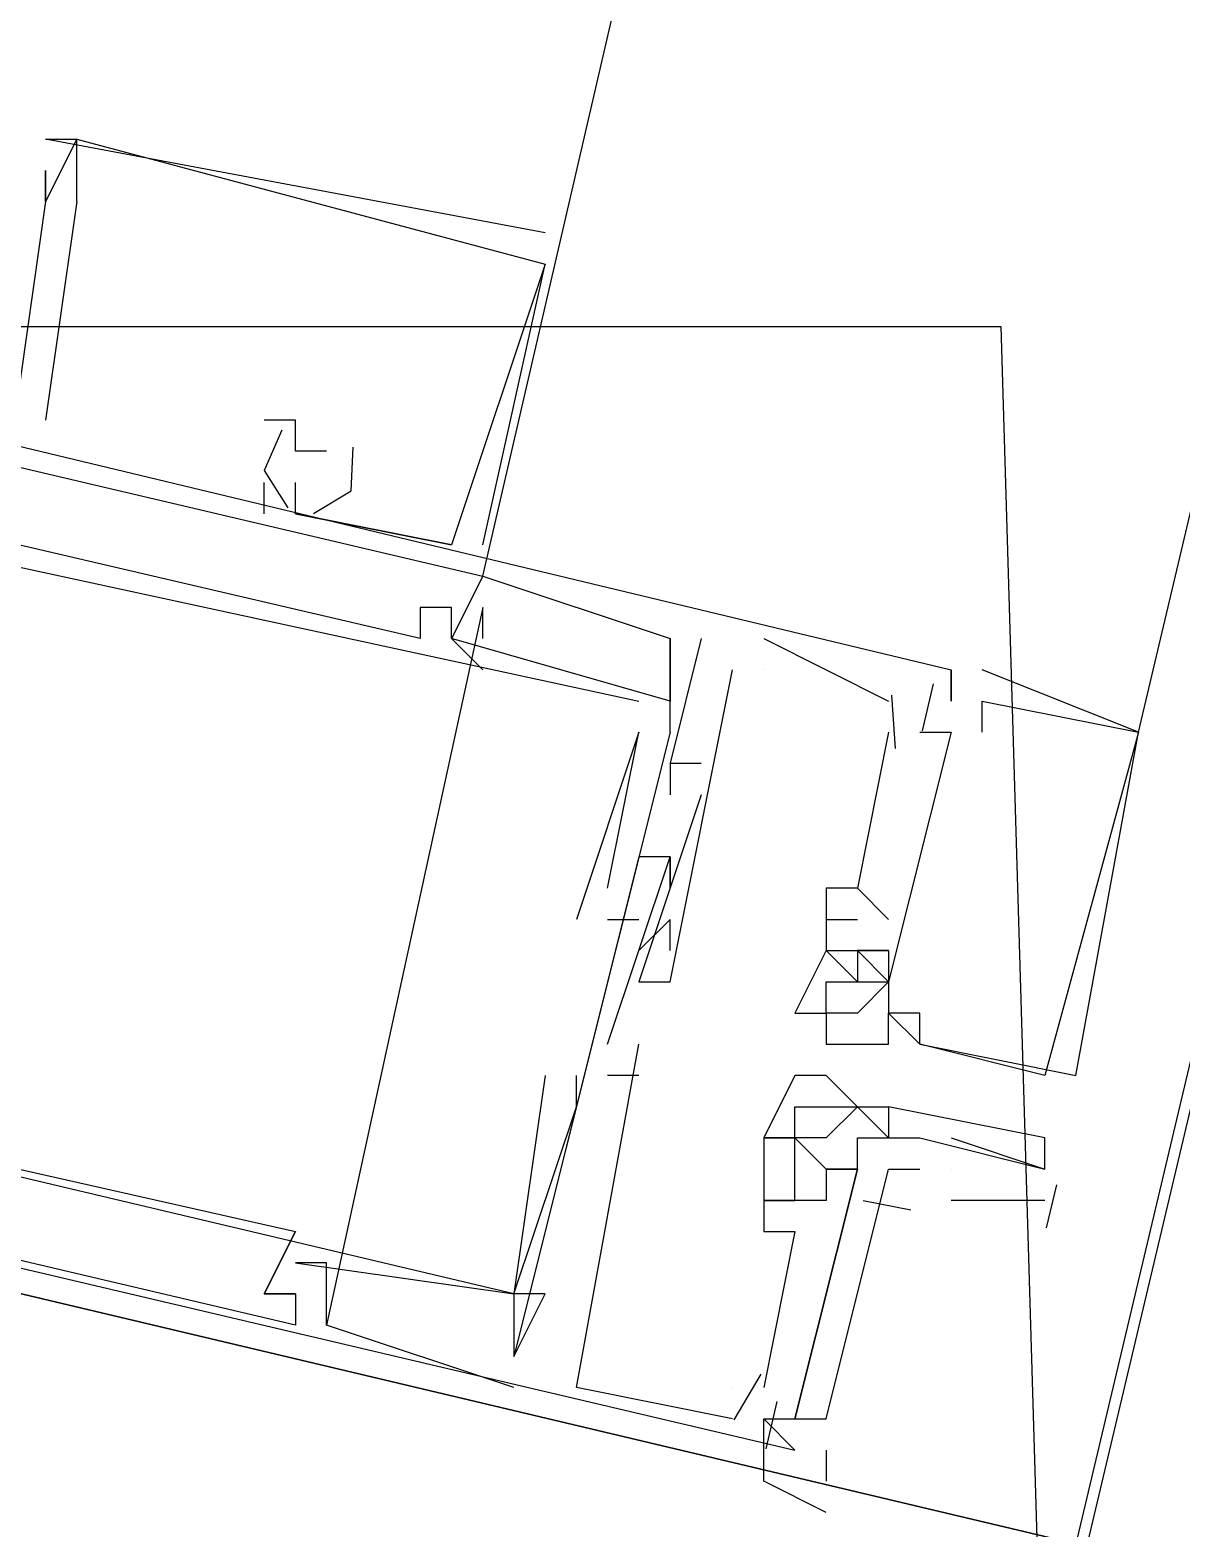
# Model space of a CAD drawing. Header units: feet. Extents: x -84 to 198, y -22 to 181.
# Drawn here: x 119.393 to 119.885, y 40.891 to 41.531 of the extents above; entities that cross this region are included whole.
import ezdxf

# ---------------------------------------------------------------- set-up
doc = ezdxf.new("R2010")
doc.units = ezdxf.units.FT
for name, color, linetype in [('A-AREA-UNIDAD', 30, 'CONTINUOUS'), ('A-LINEA', 7, 'CONTINUOUS'), ('A-MURO-CONCRETO', 8, 'CONTINUOUS')]:
    doc.layers.add(name, color=color, linetype=linetype)

msp = doc.modelspace()

# ---------------------------------------------------------------- linework, layer by layer
at = {"layer": 'A-AREA-UNIDAD'}
msp.add_lwpolyline([(98.32, 43.8756), (114.24, 40.1956), (114.72, 42.2044), (115.68, 42.2044), (118.96, 41.4044), (119.808, 41.4044), (119.84, 40.32), (119.392, 38.56), (124.96, 37.28), (125.072, 37.0489), (126.592, 39.3956), (128.032, 42.3289), (129.088, 45.1733), (129.84, 48.2133), (130.32, 51.9644), (130.32, 55.6089), (130.048, 58.2044), (129.12, 62.88)], dxfattribs=at)
at = {"layer": 'A-LINEA'}
for p, q in [((119.8667, 41.2311), (121.6133, 48.6178)), ((119.4, 41.4844), (119.4, 41.4844)), ((119.4, 41.4844), (119.4, 41.4844)), ((119.4, 41.4844), (119.4, 41.4844)), ((119.4133, 41.4844), (119.4133, 41.4844)), ((119.4133, 41.4844), (119.4133, 41.4844)), ((119.4133, 41.4844), (119.4133, 41.4844)), ((119.4133, 41.4844), (119.4133, 41.4844)), ((119.4133, 41.4844), (119.4133, 41.4844)), ((119.4133, 41.4844), (119.4133, 41.4844)), ((119.4, 41.4711), (119.4, 41.4711)), ((119.4, 41.4711), (119.4, 41.4711)), ((119.4, 41.4711), (119.4, 41.4711)), ((119.4133, 41.4578), (119.4, 41.3644)), ((119.4, 41.4578), (119.4, 41.4578)), ((119.4, 41.4578), (119.4, 41.4578)), ((119.4, 41.4578), (119.4, 41.4578)), ((119.4133, 41.4578), (119.4, 41.3644)), ((119.4, 41.4578), (119.4, 41.4578)), ((119.4, 41.4578), (119.4, 41.4578)), ((119.4, 41.4578), (119.4, 41.4578)), ((119.4133, 41.4578), (119.4, 41.3644)), ((119.4, 41.4578), (119.4, 41.4578)), ((119.4, 41.4578), (119.4, 41.4578)), ((119.4, 41.4578), (119.4, 41.4578)), ((119.4133, 41.4578), (119.4133, 41.4578)), ((119.4133, 41.4578), (119.4133, 41.4578)), ((119.4133, 41.4578), (119.4133, 41.4578)), ((119.6133, 41.4444), (119.6133, 41.4444)), ((119.6133, 41.4444), (119.6133, 41.4444)), ((119.6133, 41.4444), (119.6133, 41.4444)), ((119.5867, 41.3111), (119.6133, 41.4311)), ((119.5867, 41.3111), (119.6133, 41.4311)), ((119.5867, 41.3111), (119.6133, 41.4311)), ((119.6133, 41.4311), (119.6133, 41.4311)), ((119.6133, 41.4311), (119.6133, 41.4311)), ((119.6133, 41.4311), (119.6133, 41.4311)), ((119.6133, 41.4311), (119.6133, 41.4311)), ((119.6133, 41.4311), (119.6133, 41.4311)), ((119.6133, 41.4311), (119.6133, 41.4311)), ((119.4, 41.3644), (119.4, 41.3644)), ((119.4, 41.3644), (119.4, 41.3644)), ((119.4, 41.3644), (119.4, 41.3644)), ((119.4933, 41.3644), (119.4933, 41.3644)), ((119.4933, 41.3644), (119.4933, 41.3644)), ((119.4933, 41.3644), (119.4933, 41.3644)), ((119.5067, 41.3644), (119.5067, 41.3644)), ((119.5067, 41.3644), (119.5067, 41.3644)), ((119.5067, 41.3644), (119.5067, 41.3644)), ((119.5067, 41.3511), (119.5067, 41.3511)), ((119.5067, 41.3511), (119.5067, 41.3511)), ((119.5067, 41.3511), (119.5067, 41.3511)), ((119.52, 41.3511), (119.52, 41.3511)), ((119.52, 41.3511), (119.52, 41.3511)), ((119.52, 41.3511), (119.52, 41.3511)), ((119.4933, 41.3244), (119.4933, 41.3378)), ((119.4933, 41.3378), (119.4933, 41.3378)), ((119.4933, 41.3244), (119.4933, 41.3378)), ((119.4933, 41.3378), (119.4933, 41.3378)), ((119.4933, 41.3244), (119.4933, 41.3378)), ((119.4933, 41.3378), (119.4933, 41.3378)), ((119.5067, 41.3378), (119.5067, 41.3378)), ((119.5067, 41.3378), (119.5067, 41.3378)), ((119.5067, 41.3378), (119.5067, 41.3378)), ((119.4933, 41.3244), (119.4933, 41.3244)), ((119.4933, 41.3244), (119.4933, 41.3244)), ((119.4933, 41.3244), (119.4933, 41.3244)), ((119.5067, 41.3244), (119.5733, 41.3111)), ((119.5067, 41.3244), (119.5067, 41.3244)), ((119.5067, 41.3244), (119.5067, 41.3244)), ((119.5067, 41.3244), (119.5733, 41.3111)), ((119.5067, 41.3244), (119.5067, 41.3244)), ((119.5067, 41.3244), (119.5067, 41.3244)), ((119.5067, 41.3244), (119.5733, 41.3111)), ((119.5067, 41.3244), (119.5067, 41.3244)), ((119.5067, 41.3244), (119.5067, 41.3244)), ((119.5733, 41.3111), (119.5733, 41.3111)), ((119.5733, 41.3111), (119.5733, 41.3111)), ((119.5733, 41.3111), (119.5733, 41.3111)), ((119.5733, 41.3111), (119.5733, 41.3111)), ((119.5733, 41.3111), (119.5733, 41.3111)), ((119.5733, 41.3111), (119.5733, 41.3111)), ((119.5867, 41.3111), (119.5867, 41.3111)), ((119.5867, 41.3111), (119.5867, 41.3111)), ((119.5867, 41.3111), (119.5867, 41.3111)), ((119.5867, 41.2978), (119.6667, 41.2711)), ((119.5867, 41.2978), (119.5867, 41.2978)), ((119.5867, 41.2978), (119.5867, 41.2978)), ((119.5867, 41.2978), (119.6667, 41.2711)), ((119.5867, 41.2978), (119.5867, 41.2978)), ((119.5867, 41.2978), (119.5867, 41.2978)), ((119.5867, 41.2978), (119.6667, 41.2711)), ((119.5867, 41.2978), (119.5867, 41.2978)), ((119.5867, 41.2978), (119.5867, 41.2978)), ((119.5867, 41.2844), (119.52, 40.9778)), ((119.5867, 41.2844), (119.52, 40.9778)), ((119.5867, 41.2844), (119.52, 40.9778)), ((119.56, 41.2844), (119.56, 41.2844)), ((119.56, 41.2844), (119.56, 41.2844)), ((119.56, 41.2844), (119.56, 41.2844)), ((119.5733, 41.2844), (119.5733, 41.2844)), ((119.5733, 41.2844), (119.5733, 41.2844)), ((119.5733, 41.2844), (119.5733, 41.2844)), ((119.5733, 41.2844), (119.5733, 41.2844)), ((119.5733, 41.2844), (119.5733, 41.2844)), ((119.5733, 41.2844), (119.5733, 41.2844)), ((119.5867, 41.2711), (119.5867, 41.2844)), ((119.5867, 41.2844), (119.5867, 41.2844)), ((119.5867, 41.2711), (119.5867, 41.2844)), ((119.5867, 41.2844), (119.5867, 41.2844)), ((119.5867, 41.2711), (119.5867, 41.2844)), ((119.5867, 41.2844), (119.5867, 41.2844)), ((119.56, 41.2711), (119.56, 41.2711)), ((119.56, 41.2711), (119.56, 41.2711)), ((119.56, 41.2711), (119.56, 41.2711)), ((119.5733, 41.2711), (119.5733, 41.2711)), ((119.5733, 41.2711), (119.5733, 41.2711)), ((119.5733, 41.2711), (119.5733, 41.2711)), ((119.5733, 41.2711), (119.5733, 41.2711)), ((119.5733, 41.2711), (119.5733, 41.2711)), ((119.5733, 41.2711), (119.5733, 41.2711)), ((119.5733, 41.2711), (119.5733, 41.2711)), ((119.5733, 41.2711), (119.5733, 41.2711)), ((119.5733, 41.2711), (119.5733, 41.2711)), ((119.5867, 41.2711), (119.5867, 41.2711)), ((119.5867, 41.2711), (119.5867, 41.2711)), ((119.5867, 41.2711), (119.5867, 41.2711)), ((119.6667, 41.2711), (119.6667, 41.2711)), ((119.6667, 41.2311), (119.6667, 41.2711)), ((119.6667, 41.2711), (119.6667, 41.2711)), ((119.6667, 41.2711), (119.6667, 41.2711)), ((119.6667, 41.2711), (119.6667, 41.2711)), ((119.6667, 41.2311), (119.6667, 41.2711)), ((119.6667, 41.2711), (119.6667, 41.2711)), ((119.6667, 41.2711), (119.6667, 41.2711)), ((119.6667, 41.2711), (119.6667, 41.2711)), ((119.6667, 41.2311), (119.6667, 41.2711)), ((119.6667, 41.2711), (119.6667, 41.2711)), ((119.6667, 41.2711), (119.6667, 41.2711)), ((119.68, 41.2711), (119.68, 41.2711)), ((119.68, 41.2711), (119.68, 41.2711)), ((119.68, 41.2711), (119.68, 41.2711)), ((119.7067, 41.2711), (119.76, 41.2444)), ((119.7067, 41.2711), (119.7067, 41.2711)), ((119.7067, 41.2711), (119.76, 41.2444)), ((119.7067, 41.2711), (119.7067, 41.2711)), ((119.7067, 41.2711), (119.76, 41.2444)), ((119.7067, 41.2711), (119.7067, 41.2711)), ((119.5867, 41.2578), (119.5867, 41.2578)), ((119.5867, 41.2578), (119.5867, 41.2578)), ((119.5867, 41.2578), (119.5867, 41.2578)), ((119.6933, 41.2578), (119.6933, 41.2578)), ((119.6933, 41.2578), (119.6933, 41.2578)), ((119.6933, 41.2578), (119.6933, 41.2578)), ((119.7067, 41.2578), (119.7067, 41.2578)), ((119.7067, 41.2578), (119.7067, 41.2578)), ((119.7067, 41.2578), (119.7067, 41.2578)), ((119.7867, 41.2578), (119.7867, 41.2578)), ((119.7867, 41.2578), (119.7867, 41.2578)), ((119.7867, 41.2578), (119.7867, 41.2444)), ((119.7867, 41.2578), (119.7867, 41.2578)), ((119.7867, 41.2578), (119.7867, 41.2578)), ((119.7867, 41.2578), (119.7867, 41.2578)), ((119.7867, 41.2578), (119.7867, 41.2444)), ((119.7867, 41.2578), (119.7867, 41.2578)), ((119.7867, 41.2578), (119.7867, 41.2578)), ((119.7867, 41.2578), (119.7867, 41.2578)), ((119.7867, 41.2578), (119.7867, 41.2444)), ((119.7867, 41.2578), (119.7867, 41.2578)), ((119.8, 41.2578), (119.8, 41.2578)), ((119.8, 41.2578), (119.8, 41.2578)), ((119.8, 41.2578), (119.8, 41.2578)), ((119.779, 41.2517), (119.7743, 41.2317)), ((119.779, 41.2517), (119.7743, 41.2317)), ((119.779, 41.2517), (119.7743, 41.2317)), ((119.6533, 41.2444), (119.6533, 41.2444)), ((119.6533, 41.2444), (119.6533, 41.2444)), ((119.6533, 41.2444), (119.6533, 41.2444)), ((119.6667, 41.2444), (119.6667, 41.2444)), ((119.6667, 41.2444), (119.6667, 41.2444)), ((119.6667, 41.2444), (119.6667, 41.2444)), ((119.76, 41.2444), (119.76, 41.2444)), ((119.76, 41.2444), (119.76, 41.2444)), ((119.76, 41.2444), (119.76, 41.2444)), ((119.7613, 41.2469), (119.7629, 41.2242)), ((119.7613, 41.2469), (119.7629, 41.2242)), ((119.7613, 41.2469), (119.7629, 41.2242)), ((119.7867, 41.2444), (119.7867, 41.2444)), ((119.7867, 41.2444), (119.7867, 41.2444)), ((119.7867, 41.2444), (119.7867, 41.2444)), ((119.7867, 41.2444), (119.7867, 41.2444)), ((119.7867, 41.2444), (119.7867, 41.2444)), ((119.7867, 41.2444), (119.7867, 41.2444)), ((119.7867, 41.2444), (119.7867, 41.2444)), ((119.7867, 41.2444), (119.7867, 41.2444)), ((119.7867, 41.2444), (119.7867, 41.2444)), ((119.8, 41.2444), (119.8, 41.2444)), ((119.8, 41.2444), (119.8, 41.2444)), ((119.8, 41.2444), (119.8, 41.2444)), ((119.6667, 41.2311), (119.6, 40.9644)), ((119.6667, 41.2311), (119.6, 40.9644)), ((119.6667, 41.2311), (119.6, 40.9644)), ((119.6533, 41.2311), (119.6267, 41.1511)), ((119.6533, 41.2311), (119.6267, 41.1511)), ((119.6533, 41.2311), (119.6267, 41.1511)), ((119.64, 41.1644), (119.6533, 41.2311)), ((119.64, 41.1644), (119.6533, 41.2311)), ((119.64, 41.1644), (119.6533, 41.2311)), ((119.6533, 41.2311), (119.6533, 41.2311)), ((119.6533, 41.2311), (119.6533, 41.2311)), ((119.6533, 41.2311), (119.6533, 41.2311)), ((119.6533, 41.2311), (119.6533, 41.2311)), ((119.6533, 41.2311), (119.6533, 41.2311)), ((119.6533, 41.2311), (119.6533, 41.2311)), ((119.6667, 41.2311), (119.6667, 41.2311)), ((119.6667, 41.2311), (119.6667, 41.2311)), ((119.6667, 41.2311), (119.6667, 41.2311)), ((119.76, 41.2311), (119.76, 41.2311)), ((119.76, 41.2311), (119.76, 41.2311)), ((119.76, 41.2311), (119.76, 41.2311)), ((119.7733, 41.2311), (119.7733, 41.2311)), ((119.7733, 41.2311), (119.7733, 41.2311)), ((119.7733, 41.2311), (119.7733, 41.2311)), ((119.7867, 41.2311), (119.7867, 41.2311)), ((119.7867, 41.2311), (119.7867, 41.2311)), ((119.7867, 41.2311), (119.7867, 41.2311)), ((119.7867, 41.2311), (119.7867, 41.2311)), ((119.7867, 41.2311), (119.7867, 41.2311)), ((119.7867, 41.2311), (119.7867, 41.2311)), ((119.7867, 41.2311), (119.7867, 41.2311)), ((119.7867, 41.2311), (119.7867, 41.2311)), ((119.7867, 41.2311), (119.7867, 41.2311)), ((119.8, 41.2311), (119.8, 41.2311)), ((119.8, 41.2311), (119.8, 41.2311)), ((119.8, 41.2311), (119.8, 41.2311)), ((119.8667, 41.2311), (119.8667, 41.2311)), ((119.8667, 41.2311), (119.8667, 41.2311)), ((119.8667, 41.2311), (119.8667, 41.2311)), ((119.8667, 41.2311), (119.8667, 41.2311)), ((119.8667, 41.2311), (119.8667, 41.2311)), ((119.8667, 41.2311), (119.8667, 41.2311)), ((119.6667, 41.2178), (119.68, 41.2178)), ((119.6667, 41.2178), (119.6667, 41.2178)), ((119.6667, 41.2178), (119.6667, 41.2178)), ((119.6667, 41.2178), (119.68, 41.2178)), ((119.6667, 41.2178), (119.6667, 41.2178)), ((119.6667, 41.2178), (119.6667, 41.2178)), ((119.6667, 41.2178), (119.68, 41.2178)), ((119.6667, 41.2178), (119.6667, 41.2178)), ((119.6667, 41.2178), (119.6667, 41.2178)), ((119.68, 41.2178), (119.68, 41.2178)), ((119.68, 41.2178), (119.68, 41.2178)), ((119.68, 41.2178), (119.68, 41.2178)), ((119.6667, 41.2044), (119.6667, 41.2044)), ((119.6667, 41.2044), (119.6667, 41.2044)), ((119.6667, 41.2044), (119.6667, 41.2044)), ((119.68, 41.2044), (119.68, 41.2044)), ((119.68, 41.2044), (119.68, 41.2044)), ((119.68, 41.2044), (119.68, 41.2044)), ((119.6533, 41.1778), (119.6533, 41.1778)), ((119.6533, 41.1778), (119.6533, 41.1778)), ((119.6533, 41.1778), (119.6533, 41.1778)), ((119.6667, 41.1778), (119.6667, 41.1778)), ((119.6667, 41.1778), (119.6667, 41.1778)), ((119.6667, 41.1778), (119.6667, 41.1778)), ((119.6667, 41.1778), (119.6667, 41.1778)), ((119.6667, 41.1778), (119.6667, 41.1778)), ((119.6667, 41.1778), (119.6667, 41.1778)), ((119.64, 41.1644), (119.64, 41.1644)), ((119.64, 41.1644), (119.64, 41.1644)), ((119.64, 41.1644), (119.64, 41.1644)), ((119.6667, 41.1644), (119.6667, 41.1644)), ((119.6667, 41.1644), (119.6667, 41.1644)), ((119.6667, 41.1644), (119.6667, 41.1644)), ((119.7333, 41.1644), (119.7333, 41.1644)), ((119.7333, 41.1644), (119.7333, 41.1644)), ((119.7333, 41.1644), (119.7333, 41.1644)), ((119.7467, 41.1644), (119.76, 41.1511)), ((119.7467, 41.1644), (119.7467, 41.1644)), ((119.7467, 41.1644), (119.7467, 41.1644)), ((119.7467, 41.1644), (119.76, 41.1511)), ((119.7467, 41.1644), (119.7467, 41.1644)), ((119.7467, 41.1644), (119.7467, 41.1644)), ((119.7467, 41.1644), (119.76, 41.1511)), ((119.7467, 41.1644), (119.7467, 41.1644)), ((119.7467, 41.1644), (119.7467, 41.1644)), ((119.6267, 41.1511), (119.6267, 41.1511)), ((119.6267, 41.1511), (119.6267, 41.1511)), ((119.6267, 41.1511), (119.6267, 41.1511)), ((119.64, 41.1511), (119.64, 41.1511)), ((119.64, 41.1511), (119.64, 41.1511)), ((119.64, 41.1511), (119.64, 41.1511)), ((119.6533, 41.1511), (119.6533, 41.1511)), ((119.6533, 41.1511), (119.6533, 41.1511)), ((119.6533, 41.1511), (119.6533, 41.1511)), ((119.6533, 41.1511), (119.6533, 41.1511)), ((119.6533, 41.1511), (119.6533, 41.1511)), ((119.6533, 41.1511), (119.6533, 41.1511)), ((119.6667, 41.1378), (119.6667, 41.1511)), ((119.6667, 41.1511), (119.6667, 41.1511)), ((119.6667, 41.1378), (119.6667, 41.1511)), ((119.6667, 41.1511), (119.6667, 41.1511)), ((119.6667, 41.1378), (119.6667, 41.1511)), ((119.6667, 41.1511), (119.6667, 41.1511)), ((119.7333, 41.1511), (119.7467, 41.1511)), ((119.7333, 41.1511), (119.7333, 41.1511)), ((119.7333, 41.1511), (119.7467, 41.1511)), ((119.7333, 41.1511), (119.7333, 41.1511)), ((119.7333, 41.1511), (119.7467, 41.1511)), ((119.7333, 41.1511), (119.7333, 41.1511)), ((119.7467, 41.1511), (119.7467, 41.1511)), ((119.7467, 41.1511), (119.7467, 41.1511)), ((119.7467, 41.1511), (119.7467, 41.1511)), ((119.76, 41.1511), (119.76, 41.1511)), ((119.76, 41.1511), (119.76, 41.1511)), ((119.76, 41.1511), (119.76, 41.1511)), ((119.64, 41.0978), (119.6533, 41.1378)), ((119.64, 41.0978), (119.6533, 41.1378)), ((119.64, 41.0978), (119.6533, 41.1378)), ((119.6533, 41.1378), (119.6533, 41.1378)), ((119.6533, 41.1378), (119.6533, 41.1378)), ((119.6533, 41.1378), (119.6533, 41.1378)), ((119.6533, 41.1378), (119.6533, 41.1378)), ((119.6533, 41.1378), (119.6533, 41.1378)), ((119.6533, 41.1378), (119.6533, 41.1378)), ((119.6667, 41.1378), (119.6667, 41.1378)), ((119.6667, 41.1378), (119.6667, 41.1378)), ((119.6667, 41.1378), (119.6667, 41.1378)), ((119.7333, 41.1378), (119.7333, 41.1378)), ((119.7333, 41.1378), (119.7333, 41.1378)), ((119.7333, 41.1378), (119.7333, 41.1378)), ((119.7333, 41.1378), (119.7333, 41.1378)), ((119.7333, 41.1378), (119.7333, 41.1378)), ((119.7333, 41.1378), (119.7333, 41.1378)), ((119.7333, 41.1378), (119.7333, 41.1378)), ((119.7333, 41.1378), (119.7333, 41.1378)), ((119.7333, 41.1378), (119.7333, 41.1378)), ((119.7333, 41.1378), (119.7333, 41.1378)), ((119.7333, 41.1378), (119.7333, 41.1378)), ((119.7333, 41.1378), (119.7333, 41.1378)), ((119.7467, 41.1378), (119.7467, 41.1378)), ((119.7467, 41.1378), (119.7467, 41.1378)), ((119.7467, 41.1378), (119.7467, 41.1378)), ((119.7467, 41.1378), (119.7467, 41.1378)), ((119.7467, 41.1378), (119.7467, 41.1378)), ((119.7467, 41.1378), (119.7467, 41.1378)), ((119.7467, 41.1378), (119.7467, 41.1378)), ((119.7467, 41.1378), (119.7467, 41.1378)), ((119.7467, 41.1378), (119.7467, 41.1378)), ((119.7467, 41.1378), (119.7467, 41.1378)), ((119.7467, 41.1378), (119.7467, 41.1378)), ((119.7467, 41.1378), (119.7467, 41.1378)), ((119.76, 41.1378), (119.76, 41.1378)), ((119.76, 41.1378), (119.76, 41.1378)), ((119.76, 41.1378), (119.76, 41.1378)), ((119.76, 41.1378), (119.76, 41.1378)), ((119.76, 41.1378), (119.76, 41.1378)), ((119.76, 41.1378), (119.76, 41.1378)), ((119.76, 41.1378), (119.76, 41.1378)), ((119.76, 41.1378), (119.76, 41.1378)), ((119.76, 41.1378), (119.76, 41.1378)), ((119.6533, 41.1244), (119.6533, 41.1244)), ((119.6533, 41.1244), (119.6533, 41.1244)), ((119.6533, 41.1244), (119.6533, 41.1244)), ((119.6667, 41.1244), (119.6667, 41.1244)), ((119.6667, 41.1244), (119.6667, 41.1244)), ((119.6667, 41.1244), (119.6667, 41.1244)), ((119.7333, 41.1244), (119.7333, 41.1244)), ((119.7333, 41.1244), (119.7333, 41.1244)), ((119.7333, 41.1244), (119.7333, 41.1244)), ((119.7467, 41.1244), (119.7467, 41.1244)), ((119.7467, 41.1244), (119.7467, 41.1244)), ((119.7467, 41.1244), (119.7467, 41.1244)), ((119.76, 41.1244), (119.76, 41.1244)), ((119.76, 41.1244), (119.76, 41.1244)), ((119.76, 41.1244), (119.76, 41.1244)), ((119.76, 41.1244), (119.76, 41.1244)), ((119.76, 41.1244), (119.76, 41.1244)), ((119.76, 41.1244), (119.76, 41.1244)), ((119.76, 41.1244), (119.76, 41.1244)), ((119.76, 41.1244), (119.76, 41.1244)), ((119.76, 41.1244), (119.76, 41.1244)), ((119.72, 41.1111), (119.72, 41.1111)), ((119.72, 41.1111), (119.72, 41.1111)), ((119.72, 41.1111), (119.72, 41.1111)), ((119.7333, 41.1111), (119.7333, 41.1111)), ((119.7333, 41.1111), (119.7333, 41.1111)), ((119.7333, 41.1111), (119.7333, 41.1111)), ((119.7333, 41.1111), (119.7333, 41.1111)), ((119.7333, 41.1111), (119.7333, 41.1111)), ((119.7333, 41.1111), (119.7333, 41.1111)), ((119.7467, 41.1111), (119.7467, 41.1111)), ((119.7467, 41.1111), (119.7467, 41.1111)), ((119.7467, 41.1111), (119.7467, 41.1111)), ((119.76, 41.1111), (119.76, 41.1111)), ((119.76, 41.1111), (119.76, 41.1111)), ((119.76, 41.1111), (119.76, 41.1111)), ((119.76, 41.1111), (119.76, 41.1111)), ((119.76, 41.1111), (119.76, 41.1111)), ((119.76, 41.1111), (119.76, 41.1111)), ((119.7733, 41.1111), (119.7733, 41.1111)), ((119.7733, 41.1111), (119.7733, 41.1111)), ((119.7733, 41.1111), (119.7733, 41.1111)), ((119.64, 41.0978), (119.64, 41.0978)), ((119.64, 41.0978), (119.64, 41.0978)), ((119.64, 41.0978), (119.64, 41.0978)), ((119.6533, 41.0978), (119.6533, 41.0978)), ((119.6533, 41.0978), (119.6533, 41.0978)), ((119.6533, 41.0978), (119.6533, 41.0978)), ((119.7333, 41.0978), (119.7333, 41.0978)), ((119.7333, 41.0978), (119.7333, 41.0978)), ((119.7333, 41.0978), (119.7333, 41.0978)), ((119.76, 41.0978), (119.76, 41.0978)), ((119.76, 41.0978), (119.76, 41.0978)), ((119.76, 41.0978), (119.76, 41.0978)), ((119.7733, 41.0978), (119.7733, 41.0978)), ((119.7733, 41.0978), (119.7733, 41.0978)), ((119.7733, 41.0978), (119.7733, 41.0978)), ((119.7733, 41.0978), (119.7733, 41.0978)), ((119.7733, 41.0978), (119.7733, 41.0978)), ((119.7733, 41.0978), (119.7733, 41.0978)), ((119.7867, 41.0978), (119.7867, 41.0978)), ((119.7867, 41.0978), (119.7867, 41.0978)), ((119.7867, 41.0978), (119.7867, 41.0978)), ((119.6133, 41.0844), (119.6133, 41.0844)), ((119.6133, 41.0844), (119.6133, 41.0844)), ((119.6133, 41.0844), (119.6133, 41.0844)), ((119.6267, 41.0844), (119.6267, 41.0844)), ((119.6267, 41.0844), (119.6267, 41.0844)), ((119.6267, 41.0844), (119.6267, 41.0844)), ((119.6533, 41.0844), (119.64, 41.0844)), ((119.64, 41.0844), (119.64, 41.0844)), ((119.6533, 41.0844), (119.64, 41.0844)), ((119.64, 41.0844), (119.64, 41.0844)), ((119.6533, 41.0844), (119.64, 41.0844)), ((119.64, 41.0844), (119.64, 41.0844)), ((119.6533, 41.0844), (119.6533, 41.0844)), ((119.6533, 41.0844), (119.6533, 41.0844)), ((119.6533, 41.0844), (119.6533, 41.0844)), ((119.72, 41.0844), (119.72, 41.0844)), ((119.7467, 41.0711), (119.7333, 41.0844)), ((119.7333, 41.0844), (119.7333, 41.0844)), ((119.8267, 41.0844), (119.8267, 41.0844)), ((119.8267, 41.0844), (119.8267, 41.0844)), ((119.8267, 41.0844), (119.8267, 41.0844)), ((119.84, 41.0844), (119.84, 41.0844)), ((119.84, 41.0844), (119.84, 41.0844)), ((119.84, 41.0844), (119.84, 41.0844)), ((119.6267, 41.0711), (119.6267, 41.0711)), ((119.6267, 41.0711), (119.6267, 41.0711)), ((119.6267, 41.0711), (119.6267, 41.0711)), ((119.72, 41.0711), (119.72, 41.0711)), ((119.7333, 41.0711), (119.7333, 41.0711)), ((119.7467, 41.0711), (119.7467, 41.0711)), ((119.7467, 41.0711), (119.7467, 41.0711)), ((119.7467, 41.0711), (119.7467, 41.0711)), ((119.76, 41.0711), (119.76, 41.0711)), ((119.76, 41.0711), (119.76, 41.0711)), ((119.7067, 41.0578), (119.7067, 41.0578)), ((119.7067, 41.0578), (119.7067, 41.0578)), ((119.7067, 41.0578), (119.7067, 41.0578)), ((119.7067, 41.0578), (119.7067, 41.0578)), ((119.72, 41.0578), (119.72, 41.0578)), ((119.72, 41.0578), (119.72, 41.0578)), ((119.72, 41.0578), (119.72, 41.0578)), ((119.72, 41.0578), (119.72, 41.0578)), ((119.72, 41.0578), (119.72, 41.0578)), ((119.7333, 41.0578), (119.7333, 41.0578)), ((119.7333, 41.0578), (119.7333, 41.0578)), ((119.7467, 41.0578), (119.7467, 41.0578)), ((119.7467, 41.0578), (119.7467, 41.0578)), ((119.76, 41.0578), (119.76, 41.0578)), ((119.7733, 41.0578), (119.7733, 41.0578)), ((119.7867, 41.0578), (119.8267, 41.0444)), ((119.8267, 41.0578), (119.8267, 41.0578)), ((119.72, 41.0444), (119.72, 41.0444)), ((119.72, 41.0444), (119.72, 41.0444)), ((119.72, 41.0444), (119.72, 41.0444)), ((119.7333, 41.0444), (119.7333, 41.0444)), ((119.7333, 41.0444), (119.7333, 41.0444)), ((119.7333, 41.0444), (119.7333, 41.0444)), ((119.7333, 41.0444), (119.7333, 41.0444)), ((119.7467, 41.0444), (119.7467, 41.0444)), ((119.7467, 41.0444), (119.7467, 41.0444)), ((119.7467, 41.0444), (119.7467, 41.0444)), ((119.7467, 41.0444), (119.7467, 41.0444)), ((119.7867, 41.0444), (119.7867, 41.0444)), ((119.8267, 41.0444), (119.8267, 41.0444)), ((119.8317, 41.0377), (119.8273, 41.0193)), ((119.7067, 41.0311), (119.7067, 41.0311)), ((119.7067, 41.0311), (119.7067, 41.0311)), ((119.7067, 41.0311), (119.7067, 41.0311)), ((119.7067, 41.0311), (119.7067, 41.0311)), ((119.7067, 41.0311), (119.7067, 41.0311)), ((119.7067, 41.0311), (119.7067, 41.0311)), ((119.72, 41.0311), (119.72, 41.0311)), ((119.72, 41.0311), (119.72, 41.0311)), ((119.72, 41.0311), (119.72, 41.0311)), ((119.72, 41.0311), (119.72, 41.0311)), ((119.72, 41.0311), (119.72, 41.0311)), ((119.72, 41.0311), (119.72, 41.0311)), ((119.72, 41.0311), (119.72, 41.0311)), ((119.72, 41.0311), (119.72, 41.0311)), ((119.72, 41.0311), (119.72, 41.0311)), ((119.7333, 41.0311), (119.7333, 41.0311)), ((119.7333, 41.0311), (119.7333, 41.0311)), ((119.7333, 41.0311), (119.7333, 41.0311)), ((119.7695, 41.0269), (119.7492, 41.0309)), ((119.7695, 41.0269), (119.7492, 41.0309)), ((119.7695, 41.0269), (119.7492, 41.0309)), ((119.8267, 41.0311), (119.7867, 41.0311)), ((119.4933, 41.0178), (119.4933, 41.0178)), ((119.4933, 41.0178), (119.4933, 41.0178)), ((119.4933, 41.0178), (119.4933, 41.0178)), ((119.5067, 41.0178), (119.5067, 41.0178)), ((119.5067, 41.0178), (119.5067, 41.0178)), ((119.5067, 41.0178), (119.5067, 41.0178)), ((119.7067, 41.0178), (119.7067, 41.0178)), ((119.7067, 41.0178), (119.7067, 41.0178)), ((119.7067, 41.0178), (119.7067, 41.0178)), ((119.72, 41.0178), (119.72, 41.0178)), ((119.72, 41.0178), (119.72, 41.0178)), ((119.72, 41.0178), (119.72, 41.0178)), ((119.5067, 41.0044), (119.6, 40.9911)), ((119.5067, 41.0044), (119.5067, 41.0044)), ((119.5067, 41.0044), (119.5067, 41.0044)), ((119.5067, 41.0044), (119.6, 40.9911)), ((119.5067, 41.0044), (119.5067, 41.0044)), ((119.5067, 41.0044), (119.5067, 41.0044)), ((119.5067, 41.0044), (119.6, 40.9911)), ((119.5067, 41.0044), (119.5067, 41.0044)), ((119.5067, 41.0044), (119.5067, 41.0044)), ((119.52, 41.0044), (119.52, 41.0044)), ((119.52, 41.0044), (119.52, 41.0044)), ((119.52, 41.0044), (119.52, 41.0044)), ((119.4933, 40.9911), (119.4933, 40.9911)), ((119.4933, 40.9911), (119.4933, 40.9911)), ((119.4933, 40.9911), (119.4933, 40.9911)), ((119.5067, 40.9911), (119.5067, 40.9911)), ((119.5067, 40.9911), (119.5067, 40.9911)), ((119.5067, 40.9911), (119.5067, 40.9911)), ((119.5067, 40.9911), (119.5067, 40.9911)), ((119.5067, 40.9911), (119.5067, 40.9911)), ((119.5067, 40.9911), (119.5067, 40.9911)), ((119.6, 40.9911), (119.6, 40.9911)), ((119.6, 40.9911), (119.6, 40.9911)), ((119.6, 40.9911), (119.6, 40.9911)), ((119.6, 40.9911), (119.6, 40.9911)), ((119.6, 40.9911), (119.6, 40.9911)), ((119.6, 40.9911), (119.6, 40.9911)), ((119.6, 40.9911), (119.6, 40.9911)), ((119.6, 40.9911), (119.6, 40.9911)), ((119.6, 40.9911), (119.6, 40.9911)), ((119.6133, 40.9911), (119.6133, 40.9911)), ((119.6133, 40.9911), (119.6133, 40.9911)), ((119.6133, 40.9911), (119.6133, 40.9911)), ((119.5067, 40.9778), (119.5067, 40.9778)), ((119.5067, 40.9778), (119.5067, 40.9778)), ((119.5067, 40.9778), (119.5067, 40.9778)), ((119.52, 40.9778), (119.52, 40.9778)), ((119.52, 40.9778), (119.52, 40.9778)), ((119.52, 40.9778), (119.52, 40.9778)), ((119.6, 40.9644), (119.6, 40.9644)), ((119.6, 40.9644), (119.6, 40.9644)), ((119.6, 40.9644), (119.6, 40.9644)), ((119.6, 40.9644), (119.6, 40.9644)), ((119.6, 40.9644), (119.6, 40.9644)), ((119.6, 40.9644), (119.6, 40.9644)), ((119.7055, 40.9568), (119.6939, 40.9373)), ((119.7055, 40.9568), (119.6939, 40.9373)), ((119.7055, 40.9568), (119.6939, 40.9373)), ((119.6, 40.9511), (119.6, 40.9511)), ((119.6, 40.9511), (119.6, 40.9511)), ((119.6, 40.9511), (119.6, 40.9511)), ((119.6267, 40.9511), (119.6267, 40.9511)), ((119.6267, 40.9511), (119.6267, 40.9511)), ((119.6267, 40.9511), (119.6267, 40.9511)), ((119.6933, 40.9511), (119.6933, 40.9511)), ((119.6933, 40.9511), (119.6933, 40.9511)), ((119.6933, 40.9511), (119.6933, 40.9511)), ((119.7067, 40.9511), (119.7067, 40.9511)), ((119.7067, 40.9511), (119.7067, 40.9511)), ((119.7067, 40.9511), (119.7067, 40.9511)), ((119.7123, 40.9451), (119.7076, 40.925)), ((119.7123, 40.9451), (119.7076, 40.925)), ((119.7123, 40.9451), (119.7076, 40.925)), ((119.6933, 40.9378), (119.6933, 40.9378)), ((119.6933, 40.9378), (119.6933, 40.9378)), ((119.6933, 40.9378), (119.6933, 40.9378)), ((119.72, 40.9244), (119.7067, 40.9378)), ((119.7067, 40.9378), (119.7067, 40.9378)), ((119.7067, 40.9378), (119.7067, 40.9378)), ((119.7067, 40.9378), (119.7067, 40.9378)), ((119.72, 40.9378), (119.72, 40.9378)), ((119.72, 40.9378), (119.72, 40.9378)), ((119.72, 40.9378), (119.72, 40.9378)), ((119.7067, 40.9244), (119.7067, 40.9244)), ((119.7067, 40.9244), (119.7067, 40.9244)), ((119.7067, 40.9244), (119.7067, 40.9244)), ((119.7067, 40.9244), (119.7067, 40.9244)), ((119.7067, 40.9244), (119.7067, 40.9244)), ((119.7067, 40.9244), (119.7067, 40.9244)), ((119.72, 40.9244), (119.72, 40.9244)), ((119.72, 40.9244), (119.72, 40.9244)), ((119.72, 40.9244), (119.72, 40.9244)), ((119.7333, 40.9244), (119.7333, 40.9111))]:
    msp.add_line(p, q, dxfattribs=at)
for points in [[(119.2267, 38.2711), (123.76, 57.4311), (117, 59.0311), (117.1467, 59.6844), (114.56, 60.2978), (115.0667, 62.4444), (118.2, 75.6978), (129.9467, 72.9244)], [(117, 59.0311), (123.76, 57.4311), (119.84, 40.8844)], [(119.5867, 41.2978), (120, 43.0844), (120.4267, 44.8844)], [(114.3067, 39.1111), (119.16, 37.9644), (119.84, 40.8844), (115, 42.0311), (114.3067, 39.1111)], [(119.6133, 41.4444), (119.4, 41.4844), (119.4133, 41.4844), (119.4, 41.4578), (119.4, 41.4711), (119.4, 41.4578), (119.3867, 41.3644), (119.3467, 41.3644)], [(119.6133, 41.4444), (119.4, 41.4844), (119.4133, 41.4844), (119.4, 41.4578), (119.4, 41.4711), (119.4, 41.4578), (119.3867, 41.3644), (119.3467, 41.3644)], [(119.6133, 41.4444), (119.4, 41.4844), (119.4133, 41.4844), (119.4, 41.4578), (119.4, 41.4711), (119.4, 41.4578), (119.3867, 41.3644), (119.3467, 41.3644)], [(119.4133, 41.4578), (119.4133, 41.4844), (119.6133, 41.4311), (119.5733, 41.3111), (119.5067, 41.3244), (119.5067, 41.3378)], [(119.4133, 41.4578), (119.4133, 41.4844), (119.6133, 41.4311), (119.5733, 41.3111), (119.5067, 41.3244), (119.5067, 41.3378)], [(119.4133, 41.4578), (119.4133, 41.4844), (119.6133, 41.4311), (119.5733, 41.3111), (119.5067, 41.3244), (119.5067, 41.3378)], [(119.1067, 41.2578), (119.0933, 41.2578), (119.08, 41.2578), (119.12, 41.4178), (119.7867, 41.2578), (119.7867, 41.2444), (119.7867, 41.2578)], [(119.1067, 41.2578), (119.0933, 41.2578), (119.08, 41.2578), (119.12, 41.4178), (119.7867, 41.2578), (119.7867, 41.2444), (119.7867, 41.2578)], [(119.1067, 41.2578), (119.0933, 41.2578), (119.08, 41.2578), (119.12, 41.4178), (119.7867, 41.2578), (119.7867, 41.2444), (119.7867, 41.2578)], [(119.1333, 41.4044), (119.5867, 41.2978), (119.5733, 41.2711), (119.5867, 41.2578)], [(119.1333, 41.4044), (119.5867, 41.2978), (119.5733, 41.2711), (119.5867, 41.2578)], [(119.1333, 41.4044), (119.5867, 41.2978), (119.5733, 41.2711), (119.5867, 41.2578)], [(119.6667, 41.2711), (119.6667, 41.2444), (119.5733, 41.2711), (119.5733, 41.2844), (119.56, 41.2844), (119.56, 41.2711), (119.16, 41.3644), (119.16, 41.3778), (119.1333, 41.3911), (119.1333, 41.3778), (119.16, 41.3778), (119.1333, 41.2844), (119.1333, 41.2711), (119.16, 41.3511), (119.6533, 41.2444)], [(119.6667, 41.2711), (119.6667, 41.2444), (119.5733, 41.2711), (119.5733, 41.2844), (119.56, 41.2844), (119.56, 41.2711), (119.16, 41.3644), (119.16, 41.3778), (119.1333, 41.3911), (119.1333, 41.3778), (119.16, 41.3778), (119.1333, 41.2844), (119.1333, 41.2711), (119.16, 41.3511), (119.6533, 41.2444)], [(119.6667, 41.2711), (119.6667, 41.2444), (119.5733, 41.2711), (119.5733, 41.2844), (119.56, 41.2844), (119.56, 41.2711), (119.16, 41.3644), (119.16, 41.3778), (119.1333, 41.3911), (119.1333, 41.3778), (119.16, 41.3778), (119.1333, 41.2844), (119.1333, 41.2711), (119.16, 41.3511), (119.6533, 41.2444)], [(119.52, 41.3511), (119.5067, 41.3511), (119.5067, 41.3511), (119.5067, 41.3644), (119.4933, 41.3644)], [(119.52, 41.3511), (119.5067, 41.3511), (119.5067, 41.3511), (119.5067, 41.3644), (119.4933, 41.3644)], [(119.52, 41.3511), (119.5067, 41.3511), (119.5067, 41.3511), (119.5067, 41.3644), (119.4933, 41.3644)], [(119.5009, 41.3601), (119.4934, 41.3429), (119.5035, 41.327)], [(119.5009, 41.3601), (119.4934, 41.3429), (119.5035, 41.327)], [(119.5009, 41.3601), (119.4934, 41.3429), (119.5035, 41.327)], [(119.5144, 41.3245), (119.5305, 41.3342), (119.5314, 41.3529)], [(119.5144, 41.3245), (119.5305, 41.3342), (119.5314, 41.3529)], [(119.5144, 41.3245), (119.5305, 41.3342), (119.5314, 41.3529)], [(119.1067, 41.3111), (119.0933, 41.2311), (119.0667, 41.2311), (119.04, 41.0844), (119.72, 40.9244)], [(119.1067, 41.3111), (119.0933, 41.2311), (119.0667, 41.2311), (119.04, 41.0844), (119.72, 40.9244)], [(119.1067, 41.3111), (119.0933, 41.2311), (119.0667, 41.2311), (119.04, 41.0844), (119.72, 40.9244)], [(119.5067, 40.9911), (119.5067, 40.9778), (119.0533, 41.0844), (119.0667, 41.0978), (119.08, 41.0978), (119.08, 41.1111), (119.0667, 41.1111), (119.0933, 41.2178), (119.1067, 41.2178), (119.12, 41.2978), (119.1333, 41.2978), (119.12, 41.3111)], [(119.5067, 40.9911), (119.5067, 40.9778), (119.0533, 41.0844), (119.0667, 41.0978), (119.08, 41.0978), (119.08, 41.1111), (119.0667, 41.1111), (119.0933, 41.2178), (119.1067, 41.2178), (119.12, 41.2978), (119.1333, 41.2978), (119.12, 41.3111)], [(119.5067, 40.9911), (119.5067, 40.9778), (119.0533, 41.0844), (119.0667, 41.0978), (119.08, 41.0978), (119.08, 41.1111), (119.0667, 41.1111), (119.0933, 41.2178), (119.1067, 41.2178), (119.12, 41.2978), (119.1333, 41.2978), (119.12, 41.3111)], [(119.68, 41.2711), (119.6667, 41.2178), (119.6667, 41.2044)], [(119.68, 41.2711), (119.6667, 41.2178), (119.6667, 41.2044)], [(119.68, 41.2711), (119.6667, 41.2178), (119.6667, 41.2044)], [(119.68, 41.2044), (119.6533, 41.1244), (119.6667, 41.1244), (119.6933, 41.2578)], [(119.68, 41.2044), (119.6533, 41.1244), (119.6667, 41.1244), (119.6933, 41.2578)], [(119.68, 41.2044), (119.6533, 41.1244), (119.6667, 41.1244), (119.6933, 41.2578)], [(119.7467, 41.1378), (119.7467, 41.1378), (119.7467, 41.1244), (119.7333, 41.1378), (119.7333, 41.1378), (119.7333, 41.1378), (119.7333, 41.1378), (119.72, 41.1111), (119.7333, 41.1111), (119.7333, 41.0978), (119.76, 41.0978), (119.76, 41.1111), (119.7733, 41.0978), (119.84, 41.0844), (119.8667, 41.2311), (119.8667, 41.2311), (119.8, 41.2578)], [(119.7467, 41.1378), (119.7467, 41.1378), (119.7467, 41.1244), (119.7333, 41.1378), (119.7333, 41.1378), (119.7333, 41.1378), (119.7333, 41.1378), (119.72, 41.1111), (119.7333, 41.1111), (119.7333, 41.0978), (119.76, 41.0978), (119.76, 41.1111), (119.7733, 41.0978), (119.84, 41.0844), (119.8667, 41.2311), (119.8667, 41.2311), (119.8, 41.2578)], [(119.7467, 41.1378), (119.7467, 41.1378), (119.7467, 41.1244), (119.7333, 41.1378), (119.7333, 41.1378), (119.7333, 41.1378), (119.7333, 41.1378), (119.72, 41.1111), (119.7333, 41.1111), (119.7333, 41.0978), (119.76, 41.0978), (119.76, 41.1111), (119.7733, 41.0978), (119.84, 41.0844), (119.8667, 41.2311), (119.8667, 41.2311), (119.8, 41.2578)], [(119.8, 41.2311), (119.8, 41.2444), (119.8667, 41.2311), (119.8667, 41.2311), (119.8267, 41.0844), (119.8267, 41.0844), (119.7733, 41.0978)], [(119.8, 41.2311), (119.8, 41.2444), (119.8667, 41.2311), (119.8667, 41.2311), (119.8267, 41.0844), (119.8267, 41.0844), (119.7733, 41.0978)], [(119.8, 41.2311), (119.8, 41.2444), (119.8667, 41.2311), (119.8667, 41.2311), (119.8267, 41.0844), (119.8267, 41.0844), (119.7733, 41.0978)], [(119.76, 41.2311), (119.7467, 41.1644), (119.7333, 41.1644), (119.7333, 41.1378), (119.7467, 41.1378)], [(119.76, 41.2311), (119.7467, 41.1644), (119.7333, 41.1644), (119.7333, 41.1378), (119.7467, 41.1378)], [(119.76, 41.2311), (119.7467, 41.1644), (119.7333, 41.1644), (119.7333, 41.1378), (119.7467, 41.1378)], [(119.7733, 41.2311), (119.7867, 41.2311), (119.76, 41.1244), (119.7467, 41.1378), (119.76, 41.1378), (119.7467, 41.1378)], [(119.7733, 41.2311), (119.7867, 41.2311), (119.76, 41.1244), (119.7467, 41.1378), (119.76, 41.1378), (119.7467, 41.1378)], [(119.7733, 41.2311), (119.7867, 41.2311), (119.76, 41.1244), (119.7467, 41.1378), (119.76, 41.1378), (119.7467, 41.1378)], [(119.6133, 41.0844), (119.6, 40.9911), (119.0933, 41.1111), (119.12, 41.2044), (119.1067, 41.1911), (119.0933, 41.0978), (119.0667, 41.0978), (119.0667, 41.0844), (119.0667, 41.0978), (119.0933, 41.0844), (119.0933, 41.1111), (119.5067, 41.0178)], [(119.6133, 41.0844), (119.6, 40.9911), (119.0933, 41.1111), (119.12, 41.2044), (119.1067, 41.1911), (119.0933, 41.0978), (119.0667, 41.0978), (119.0667, 41.0844), (119.0667, 41.0978), (119.0933, 41.0844), (119.0933, 41.1111), (119.5067, 41.0178)], [(119.6133, 41.0844), (119.6, 40.9911), (119.0933, 41.1111), (119.12, 41.2044), (119.1067, 41.1911), (119.0933, 41.0978), (119.0667, 41.0978), (119.0667, 41.0844), (119.0667, 41.0978), (119.0933, 41.0844), (119.0933, 41.1111), (119.5067, 41.0178)], [(119.6667, 41.1511), (119.6533, 41.1378), (119.6667, 41.1778), (119.6667, 41.1644), (119.6667, 41.1778), (119.6533, 41.1778), (119.6, 40.9644)], [(119.6667, 41.1511), (119.6533, 41.1378), (119.6667, 41.1778), (119.6667, 41.1644), (119.6667, 41.1778), (119.6533, 41.1778), (119.6, 40.9644)], [(119.6667, 41.1511), (119.6533, 41.1378), (119.6667, 41.1778), (119.6667, 41.1644), (119.6667, 41.1778), (119.6533, 41.1778), (119.6, 40.9644)], [(119.64, 41.1511), (119.64, 41.1511), (119.6533, 41.1511)], [(119.64, 41.1511), (119.64, 41.1511), (119.6533, 41.1511)], [(119.64, 41.1511), (119.64, 41.1511), (119.6533, 41.1511)], [(119.76, 41.1378), (119.76, 41.1244), (119.76, 41.1111), (119.76, 41.1111)], [(119.76, 41.1378), (119.76, 41.1244), (119.76, 41.1111), (119.76, 41.1111)], [(119.76, 41.1378), (119.76, 41.1244), (119.76, 41.1111), (119.76, 41.1111)], [(119.76, 41.1244), (119.7467, 41.1111), (119.7333, 41.1111), (119.7333, 41.1244), (119.76, 41.1244)], [(119.76, 41.1244), (119.7467, 41.1111), (119.7333, 41.1111), (119.7333, 41.1244), (119.76, 41.1244)], [(119.76, 41.1244), (119.7467, 41.1111), (119.7333, 41.1111), (119.7333, 41.1244), (119.76, 41.1244)], [(119.7733, 41.0978), (119.7733, 41.1111), (119.7733, 41.1111), (119.76, 41.1111)], [(119.7733, 41.0978), (119.7733, 41.1111), (119.7733, 41.1111), (119.76, 41.1111)], [(119.7733, 41.0978), (119.7733, 41.1111), (119.7733, 41.1111), (119.76, 41.1111)], [(119.6933, 40.9378), (119.6267, 40.9511), (119.6533, 41.0978)], [(119.6933, 40.9378), (119.6267, 40.9511), (119.6533, 41.0978)], [(119.6933, 40.9378), (119.6267, 40.9511), (119.6533, 41.0978)], [(119.6, 40.9911), (119.6, 40.9644), (119.6133, 40.9911), (119.6, 40.9911), (119.6267, 41.0711), (119.6267, 41.0844), (119.6267, 41.0844)], [(119.6, 40.9911), (119.6, 40.9644), (119.6133, 40.9911), (119.6, 40.9911), (119.6267, 41.0711), (119.6267, 41.0844), (119.6267, 41.0844)], [(119.6, 40.9911), (119.6, 40.9644), (119.6133, 40.9911), (119.6, 40.9911), (119.6267, 41.0711), (119.6267, 41.0844), (119.6267, 41.0844)], [(119.7333, 41.0844), (119.72, 41.0844), (119.7067, 41.0578), (119.72, 41.0578), (119.72, 41.0578), (119.72, 41.0578), (119.72, 41.0578), (119.7333, 41.0444), (119.7333, 41.0444), (119.7467, 41.0444), (119.7467, 41.0578), (119.7467, 41.0578)], [(119.7333, 41.0578), (119.72, 41.0578), (119.72, 41.0711), (119.7467, 41.0711), (119.7333, 41.0578)], [(119.7467, 41.0578), (119.7733, 41.0578), (119.7733, 41.0578), (119.7733, 41.0578), (119.7733, 41.0578), (119.8267, 41.0444), (119.8267, 41.0444), (119.8267, 41.0578), (119.76, 41.0711), (119.76, 41.0578), (119.7467, 41.0711), (119.76, 41.0711)], [(119.7067, 40.9378), (119.72, 40.9378), (119.7467, 41.0444), (119.7333, 41.0444), (119.7333, 41.0311), (119.72, 41.0311), (119.7067, 41.0311), (119.72, 41.0311), (119.7067, 41.0311), (119.72, 41.0311), (119.72, 41.0444), (119.72, 41.0578), (119.7067, 41.0578), (119.7067, 41.0178)], [(119.7067, 40.9378), (119.72, 40.9378), (119.7467, 41.0444), (119.7333, 41.0444), (119.7333, 41.0311), (119.72, 41.0311), (119.7067, 41.0311), (119.72, 41.0311), (119.7067, 41.0311), (119.72, 41.0311), (119.72, 41.0444), (119.72, 41.0578), (119.7067, 41.0578), (119.7067, 41.0178)], [(119.7067, 40.9378), (119.72, 40.9378), (119.7467, 41.0444), (119.7333, 41.0444), (119.7333, 41.0311), (119.72, 41.0311), (119.7067, 41.0311), (119.72, 41.0311), (119.7067, 41.0311), (119.72, 41.0311), (119.72, 41.0444), (119.72, 41.0578), (119.7067, 41.0578), (119.7067, 41.0178)], [(119.7467, 41.0444), (119.72, 40.9378), (119.7333, 40.9378), (119.76, 41.0444), (119.7733, 41.0444)], [(119.7467, 41.0444), (119.72, 40.9378), (119.7333, 40.9378), (119.76, 41.0444), (119.7733, 41.0444)], [(119.7467, 41.0444), (119.72, 40.9378), (119.7333, 40.9378), (119.76, 41.0444), (119.7733, 41.0444)], [(119.5067, 41.0178), (119.4933, 40.9911), (119.5067, 40.9911)], [(119.5067, 40.9911), (119.4933, 40.9911), (119.4933, 40.9911), (119.5067, 41.0178)], [(119.5067, 41.0178), (119.4933, 40.9911), (119.5067, 40.9911)], [(119.5067, 40.9911), (119.4933, 40.9911), (119.4933, 40.9911), (119.5067, 41.0178)], [(119.5067, 41.0178), (119.4933, 40.9911), (119.5067, 40.9911)], [(119.5067, 40.9911), (119.4933, 40.9911), (119.4933, 40.9911), (119.5067, 41.0178)], [(119.7067, 41.0178), (119.72, 41.0178), (119.7067, 40.9511)], [(119.7067, 41.0178), (119.72, 41.0178), (119.7067, 40.9511)], [(119.7067, 41.0178), (119.72, 41.0178), (119.7067, 40.9511)], [(119.6, 40.9511), (119.52, 40.9778), (119.52, 41.0044), (119.5067, 41.0044)], [(119.6, 40.9511), (119.52, 40.9778), (119.52, 41.0044), (119.5067, 41.0044)], [(119.6, 40.9511), (119.52, 40.9778), (119.52, 41.0044), (119.5067, 41.0044)], [(119.7067, 40.9244), (119.7067, 40.9378), (119.72, 40.9378), (119.7333, 40.9378)], [(119.7333, 40.8978), (119.7067, 40.9111), (119.7067, 40.9244)]]:
    msp.add_lwpolyline(points, dxfattribs=at)
at = {"layer": 'A-MURO-CONCRETO'}
msp.add_lwpolyline([(115, 42.0311), (119.84, 40.8844), (114.72, 40.8844), (115, 42.0311), (115, 42.0311)], dxfattribs=at)

doc.saveas('drawing.dxf')
